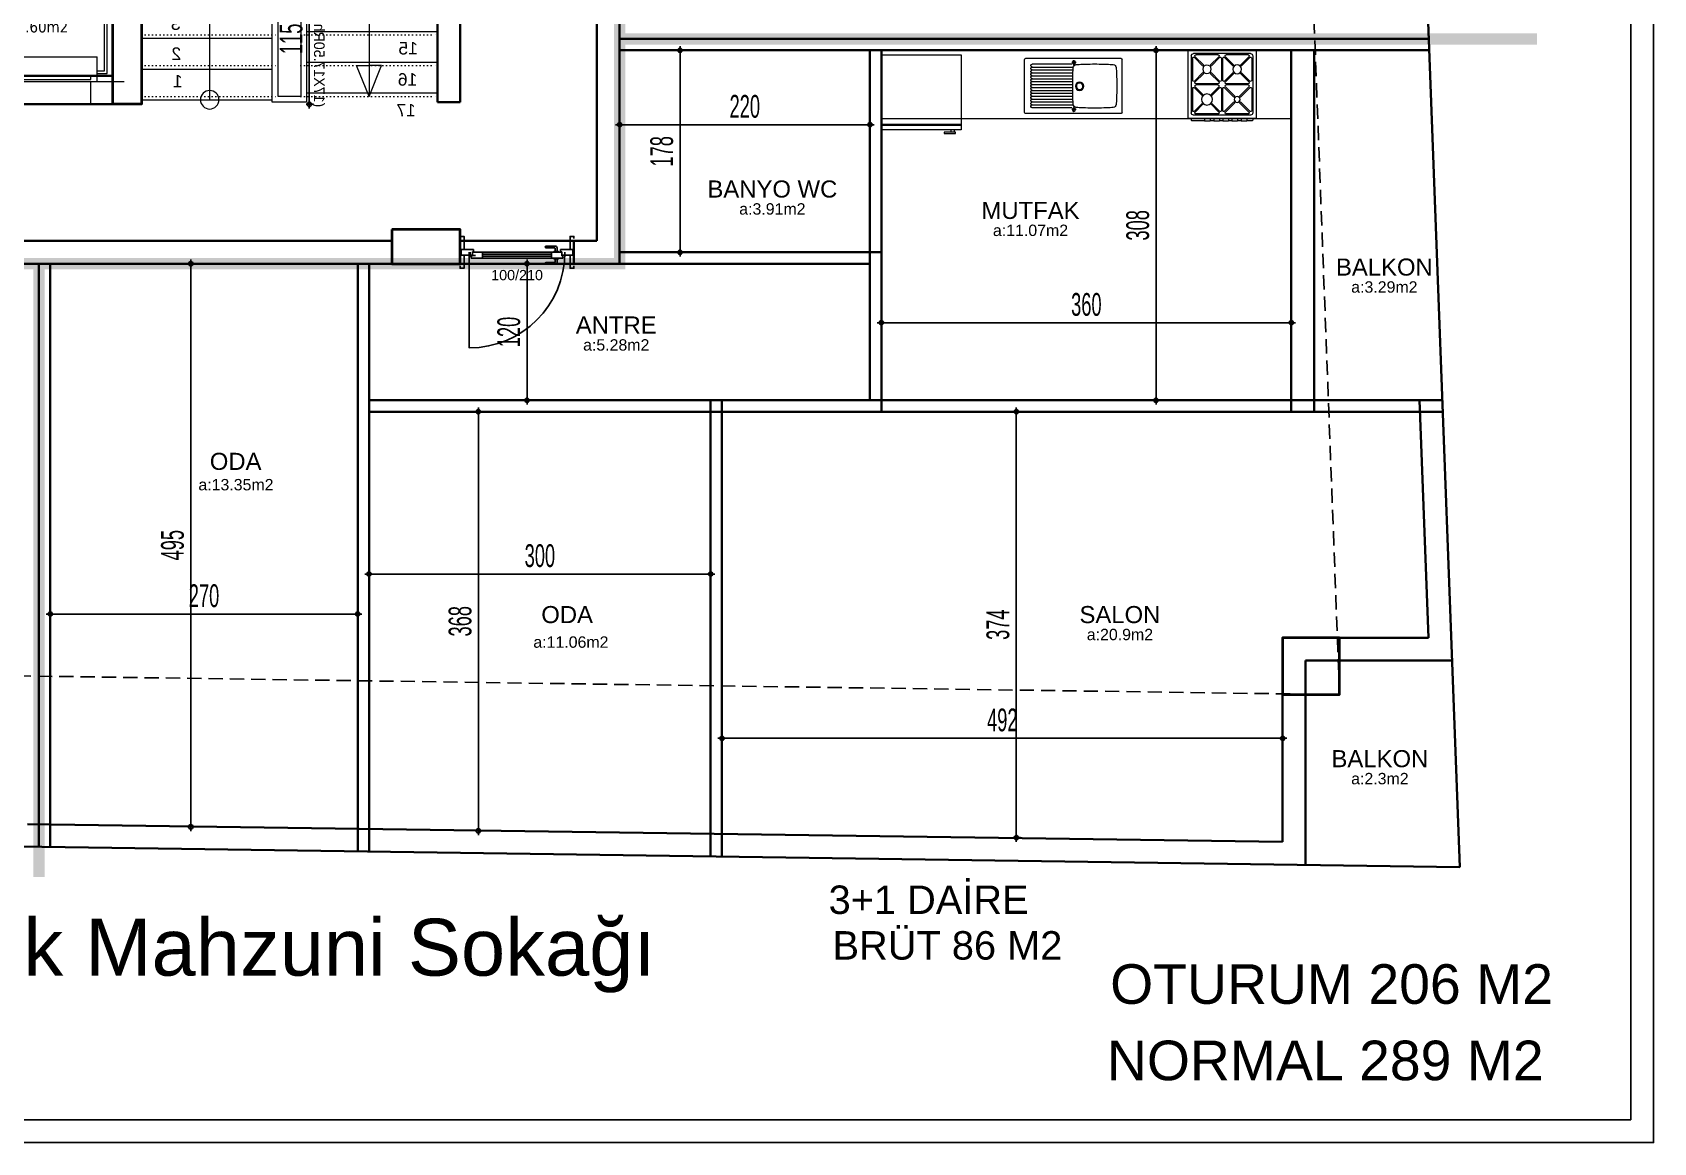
# Model space of a CAD drawing. Extents: x 2485 to 13744, y -6554 to 4135.
# Drawn here: x 5728 to 7152, y -6554 to -5579 of the extents above; entities that cross this region are included whole.
import ezdxf
from ezdxf.enums import TextEntityAlignment as Align

# ---------------------------------------------------------------- set-up
doc = ezdxf.new("R2010")
doc.units = 0
for name, pattern in [('DASHED2', [0.375, 0.25, -0.125]), ('DOT2', [3.175, 0, -3.175]), ('DUZ', [0])]:
    doc.linetypes.add(name, pattern=pattern)
for name, color, linetype in [('alan', 7, 'Continuous'), ('DIM', 7, 'Continuous'), ('duvar-kesim', 250, 'Continuous'), ('kapi', 16, 'Continuous'), ('kapi-yazi', 140, 'Continuous'), ('mahal', 7, 'Continuous'), ('Y-IMAR', 15, 'DUZ')]:
    doc.layers.add(name, color=color, linetype=linetype)
for name, color, linetype, lineweight in [('DUVAR', 4, 'Continuous', 35), ('ince', 203, 'DUZ', 20), ('kolon', 1, 'Continuous', 40), ('MERDIVEN', 161, 'Continuous', 15), ('MIMARI', 2, 'Continuous', 20), ('OLCU10', 2, 'Continuous', 25), ('tefris', 6, 'Continuous', 15), ('YAZI_CADDE_SOKAK_YOL', 3, 'Continuous', 0)]:
    doc.layers.add(name, color=color, linetype=linetype, lineweight=lineweight)
doc.styles.get("Standard").update_dxf_attribs({"font": 'arial.ttf'})
doc.styles.add('STYLE1', font='arial.ttf', dxfattribs={"height": 1})
doc.styles.add('STYLE4', font='comic.ttf', dxfattribs={"height": 9})
doc.styles.add('T', font='ISOt.shx', dxfattribs={"width": 0.6})
doc.styles.add('VAZ', font='tahoma.ttf')
doc.dimstyles.new('DOT2', dxfattribs={"dimtxt": 20, "dimasz": 0.7, "dimexe": 5, "dimexo": 5, "dimgap": 6, "dimtad": 1, "dimdec": 0, "dimdsep": 46, "dimtxsty": 'T', "dimblk1": 'SEL2', "dimblk2": 'SEL2', "dimsah": 1, "dimcen": 0, "dimse1": 1, "dimse2": 1, "dimclrd": 256, "dimclre": 256, "dimclrt": 256, "dimadec": 0, "dimazin": 0, "dimtfac": 1, "dimtdec": 0, "dimtix": 1, "dimtmove": 2, "dimatfit": 3, "dimldrblk": 'SEL2', "dimfxl": 1, "dimtolj": 1, "dimtzin": 0, "dimarcsym": 0})

# ---------------------------------------------------------------- blocks, each defined once
blk = doc.blocks.new('G$C5A3F1A31')
at = {"layer": 'ince', "ltscale": 0.1}
for p, q in [((175.9, 41.6), (24.3, 41.6)), ((24.3, 20), (24.3, 41.6)), ((175.9, 20), (175.9, 41.6)), ((29.9, 20), (0.5, 20)), ((29.9, 20), (24.3, 20)), ((99.9, 25.2), (29.9, 25.2)), ((29.9, 21.7), (29.9, 25.2)), ((99.9, 21.7), (29.9, 21.7)), ((29.9, 0), (29.9, 20)), ((169.9, 20), (29.9, 20)), ((98.5, 17.8), (98.5, 21.3)), ((169.9, 21.3), (98.5, 21.3)), ((169.9, 17.8), (98.5, 17.8)), ((99.9, 25.2), (99.9, 21.7)), ((169.9, 21.3), (169.9, 17.8)), ((200.5, 20), (169.9, 20)), ((169.9, 0), (169.9, 20)), ((29.9, 0), (0.5, 0)), ((0.5, 0), (200.5, 0)), ((169.9, 0), (29.9, 0)), ((200.5, 0), (169.9, 0))]:
    blk.add_line(p, q, dxfattribs=at)
at = {"layer": 'MIMARI', "ltscale": 0.1}
for p, q in [((36.9, 198.8), (36.9, 222.1)), ((41.6, 222.1), (36.9, 222.1)), ((41.6, 198.8), (41.6, 222.1)), ((159.4, 198.8), (159.4, 222.1)), ((164.1, 222.1), (159.4, 222.1)), ((159.4, 198.8), (159.4, 222.1)), ((164.1, 222.1), (159.4, 222.1)), ((164.1, 198.8), (164.1, 222.1)), ((164.1, 198.8), (164.1, 222.1)), ((47.5, 198.8), (47.5, 210.5)), ((47.5, 210.5), (153.6, 210.5)), ((153.6, 198.8), (153.6, 210.5)), ((36.9, 198.8), (41.6, 198.8)), ((47.5, 198.8), (153.6, 198.8)), ((159.4, 198.8), (164.1, 198.8)), ((-5, 141.6), (12.8, 141.6)), ((-5, 141.6), (-5, 139.3)), ((-5, 139.3), (10.5, 139.3)), ((10.5, 129.9), (-5, 129.9)), ((-5, 129.9), (-5, 127.5)), ((10.5, 139.3), (10.5, 129.9)), ((12.8, 141.6), (12.8, 127.5)), ((188.2, 141.6), (188.2, 127.5)), ((206, 141.6), (188.2, 141.6)), ((190.5, 139.3), (190.5, 129.9)), ((206, 139.3), (190.5, 139.3)), ((190.5, 129.9), (206, 129.9)), ((206, 141.6), (206, 139.3)), ((206, 129.9), (206, 127.5)), ((12.8, 127.5), (-5, 127.5)), ((188.2, 127.5), (206, 127.5))]:
    blk.add_line(p, q, dxfattribs=at)
for points in [[(15.5, 176.5), (15.5, 188.4), (185.5, 188.4), (185.5, 27.1), (175.9, 27.1)], [(17.8, 176.5), (17.8, 186.1), (183.2, 186.1), (183.2, 29.4), (175.9, 29.4)], [(24.3, 27.1), (15.5, 27.1), (15.5, 176.5)], [(24.3, 29.4), (17.8, 29.4), (17.8, 176.5)], [(0.5, 139.3), (0.5, 129.9)], [(200.5, 139.3), (200.5, 129.9)]]:
    blk.add_lwpolyline(points, dxfattribs=at)
for points in [[(12.8, 137), (14, 137), (14, 132), (12.8, 132)], [(14, 135.5), (15.5, 134.6), (15.5, 134.6), (14, 133.6)], [(187, 135.5), (185.5, 134.6), (185.5, 134.6), (187, 133.6)], [(188.2, 137), (187, 137), (187, 132), (188.2, 132)]]:
    blk.add_lwpolyline(points, close=True, dxfattribs=at)
for points in [[(12.8, 137), (14, 137), (12.8, 132), (14, 132)], [(14, 133.6), (15.5, 134.6), (14, 135.5), (15.5, 134.6)], [(187, 133.6), (185.5, 134.6), (187, 135.5), (185.5, 134.6)], [(188.2, 137), (187, 137), (188.2, 132), (187, 132)]]:
    blk.add_solid(points, dxfattribs=at)
blk = doc.blocks.new('SEL2')
at = {"layer": 'OLCU10'}
for p, q in [((5.25, 0), (-5.25, 0)), ((0, 5.25), (0, -3.95))]:
    blk.add_line(p, q, dxfattribs=at)
blk.add_circle((0, 0), 2.75, dxfattribs=at)
blk = doc.blocks.new('*D166')
at = {"layer": 'Defpoints', "color": 0}
for p in [(28.7, 370), (28.7, 165), (60.1, 165)]:
    blk.add_point(p, dxfattribs=at)
at = {"layer": 'DIM', "lineweight": -2}
blk.add_line((60.1, 369.3), (60.1, 165.7), dxfattribs=at)
at = {"layer": 'DIM', "linetype": 'ByBlock', "lineweight": -2, "xscale": 0.7, "yscale": 0.7, "zscale": 0.7}
for p, rotation in [((60.1, 370), 90.00000000000001), ((60.1, 165), 270)]:
    blk.add_blockref('SEL2', p, dxfattribs=dict(at, rotation=rotation))
at = {"layer": 'DIM', "insert": (44.1, 267.5), "char_height": 20, "attachment_point": 5, "rotation": 90, "style": 'T'}
blk.add_mtext('\\A1;205', dxfattribs=at)
blk = doc.blocks.new('801523d012')
at = {"layer": 'DUVAR'}
for p, q in [((397008.2, 4542242), (397068.7, 4542191.7)), ((397015.3, 4542242), (397068.7, 4542198.7))]:
    blk.add_line(p, q, dxfattribs=at)
at = {"layer": 'MERDIVEN', "linetype": 'DOT2'}
for p, q in [((396808.7, 4542137.5), (396923.7, 4542110.8)), ((397068.7, 4542137.5), (396953.7, 4542110.8)), ((396928.7, 4542095), (396808.7, 4542095)), ((397068.7, 4542095), (396948.7, 4542095)), ((396928.7, 4542068), (396808.7, 4542068)), ((397068.7, 4542068), (396948.7, 4542068)), ((396928.7, 4542041), (396808.7, 4542041)), ((397068.7, 4542041), (396948.7, 4542041)), ((396928.7, 4542014), (396808.7, 4542014)), ((397068.7, 4542014), (396948.7, 4542014))]:
    blk.add_line(p, q, dxfattribs=at)
at = {"layer": 'MERDIVEN'}
for p, q in [((396809.4, 4542140.5), (396924.4, 4542113.8)), ((397069.2, 4542135.6), (396953.7, 4542108.8)), ((396928.7, 4542122), (396928.7, 4542014)), ((396923.7, 4542098), (396808.7, 4542098)), ((397068.7, 4542092), (396953.7, 4542092)), ((396923.7, 4542071), (396808.7, 4542071)), ((397068.7, 4542065), (396953.7, 4542065)), ((396923.7, 4542044), (396808.7, 4542044)), ((397068.7, 4542038), (396953.7, 4542038)), ((396923.7, 4542017), (396808.7, 4542017)), ((397068.7, 4542011), (396953.7, 4542011))]:
    blk.add_line(p, q, dxfattribs=at)
at = {"layer": 'MERDIVEN', "linetype": 'DOT2'}
for points in [[(396926.5, 4542130.7), (396818.5, 4542242)], [(396876.7, 4542242), (396929.9, 4542134.1)], [(396938.7, 4542132), (396938.7, 4542242)], [(397000.8, 4542242), (396947.6, 4542134.1)], [(396950.9, 4542130.7), (397036.3, 4542218.6)], [(396808.7, 4542189.2), (396923.7, 4542121.9)], [(397068.7, 4542189.2), (396953.7, 4542121.9)]]:
    blk.add_lwpolyline(points, dxfattribs=at)
at = {"layer": 'MERDIVEN'}
for points in [[(396928.7, 4542132.8), (396822.7, 4542242)], [(396880, 4542242), (396932.6, 4542135.4)], [(396941.7, 4542136.1), (396941.7, 4542242)], [(397004.1, 4542242), (396949.9, 4542132)], [(396952.5, 4542128), (397038.6, 4542216.7)], [(396810.2, 4542191.8), (396925.2, 4542124.5)], [(397068.7, 4542185.8), (396953.7, 4542118.4)], [(396868.7, 4542014), (396857.7, 4542041), (396868.7, 4542041)], [(396868.7, 4542014), (396879.8, 4542041), (396868.7, 4542041)], [(396928.7, 4542014), (396948.7, 4542014)]]:
    blk.add_lwpolyline(points, dxfattribs=at)
blk.add_lwpolyline([(397008.7, 4542011), (397008.7, 4542039), (397008.7, 4542041), (397008.7, 4542068), (397008.7, 4542095), (397008.7, 4542122, 0.086429), (397004.6, 4542145.6, 0.06725), (396996, 4542162.3, 0.076795), (396981.1, 4542177.7, 0.076203), (396962.5, 4542187.8, 0.086852), (396938.7, 4542192, 0.086852), (396915, 4542187.8, 0.076203), (396896.3, 4542177.7, 0.076795), (396881.5, 4542162.3, 0.06725), (396872.9, 4542145.6, 0.086429), (396868.7, 4542122), (396868.7, 4542095), (396868.7, 4542068), (396868.7, 4542041), (396868.7, 4542014)], format="xyb", dxfattribs=at)
for points in [[(396953.7, 4542039), (396953.7, 4542041), (396953.7, 4542068), (396953.7, 4542095), (396953.7, 4542122, 0.086429), (396952.8, 4542127, 0.06725), (396951, 4542130.6, 0.076795), (396947.8, 4542133.9, 0.076203), (396943.8, 4542136.1, 0.086852), (396938.7, 4542137, 0.086852), (396933.6, 4542136.1, 0.076203), (396929.6, 4542133.9, 0.076795), (396926.5, 4542130.6, 0.06725), (396924.6, 4542127, 0.086429), (396923.7, 4542122), (396923.7, 4542095), (396923.7, 4542068), (396923.7, 4542041), (396923.7, 4542009), (396953.7, 4542009)], [(396948.7, 4542039), (396948.7, 4542041), (396948.7, 4542068), (396948.7, 4542095), (396948.7, 4542122, 0.086429), (396948.1, 4542125.4, 0.06725), (396946.9, 4542127.7, 0.076795), (396944.8, 4542129.9, 0.076203), (396942.1, 4542131.4, 0.086852), (396938.7, 4542132, 0.086852), (396935.3, 4542131.4, 0.076203), (396932.7, 4542129.9, 0.076795), (396930.6, 4542127.7, 0.06725), (396929.3, 4542125.4, 0.086429), (396928.7, 4542122), (396928.7, 4542095), (396928.7, 4542068), (396928.7, 4542041), (396928.7, 4542014), (396948.7, 4542014)]]:
    blk.add_lwpolyline(points, format="xyb", close=True, dxfattribs=at)
blk.add_circle((397008.7, 4542011), 8.11, dxfattribs=at)
blk.add_arc((396938.7, 4542122), 10, 0, 180, dxfattribs=at)
for s, p in [('9', (396919.8, 4542215.2)), ('8', (396964.7, 4542218.3)), ('10', (396875.2, 4542212.3)), ('7', (396999.5, 4542209.2)), ('11', (396844.8, 4542191.8)), ('6', (397023.1, 4542180.1)), ('12', (396833.4, 4542155.1)), ('5', (397034.4, 4542146.9)), ('13', (396830.8, 4542110.9)), ('4', (397037.8, 4542104.8)), ('14', (396832.7, 4542084.4)), ('3', (397038.5, 4542077.9)), ('15', (396834.4, 4542056.2)), ('2', (397038, 4542051.6)), ('16', (396834.9, 4542028.9)), ('1', (397036.7, 4542027.4)), ('17', (396836.2, 4542001.9))]:
    blk.add_text(s, height=11, dxfattribs=at).set_placement(p, align=Align.MIDDLE)
at = {"layer": 'MERDIVEN', "style": 'STYLE4'}
blk.add_text('(17X17.50Rh=290/27)', height=9.321, rotation=90, dxfattribs=at).set_placement((396917.1, 4542004.4))
blk = doc.blocks.new('*D167')
at = {"layer": 'Defpoints', "color": 0}
for p in [(353.7, 255), (371.2, 255), (220.2, 140)]:
    blk.add_point(p, dxfattribs=at)
at = {"layer": 'DIM', "lineweight": -2}
blk.add_line((371.2, 140.7), (371.2, 254.3), dxfattribs=at)
at = {"layer": 'DIM', "linetype": 'ByBlock', "lineweight": -2, "xscale": 0.7, "yscale": 0.7, "zscale": 0.7}
for p, rotation in [((371.2, 255), 90), ((371.2, 140), 270)]:
    blk.add_blockref('SEL2', p, dxfattribs=dict(at, rotation=rotation))
at = {"layer": 'DIM', "insert": (355.2, 197.5), "char_height": 20, "attachment_point": 5, "rotation": 90, "style": 'T'}
blk.add_mtext('\\A1;115', dxfattribs=at)
blk = doc.blocks.new('*D168')
at = {"layer": 'Defpoints', "color": 0}
for p in [(337.5, 375), (371.2, 375), (353.7, 255)]:
    blk.add_point(p, dxfattribs=at)
at = {"layer": 'DIM', "lineweight": -2}
blk.add_line((371.2, 255.7), (371.2, 374.3), dxfattribs=at)
at = {"layer": 'DIM', "linetype": 'ByBlock', "lineweight": -2, "xscale": 0.7, "yscale": 0.7, "zscale": 0.7}
for p, rotation in [((371.2, 375), 90), ((371.2, 255), 270)]:
    blk.add_blockref('SEL2', p, dxfattribs=dict(at, rotation=rotation))
at = {"layer": 'DIM', "insert": (355.2, 315), "char_height": 20, "attachment_point": 5, "rotation": 90, "style": 'T'}
blk.add_mtext('\\A1;120', dxfattribs=at)
blk = doc.blocks.new('*D169')
at = {"layer": 'Defpoints', "color": 0}
for p in [(337.5, 395), (371.2, 395), (337.5, 375)]:
    blk.add_point(p, dxfattribs=at)
at = {"layer": 'DIM', "lineweight": -2}
for p, q in [((371.2, 395.7), (371.2, 396.4)), ((371.2, 375), (371.2, 395)), ((371.2, 374.3), (371.2, 373.6))]:
    blk.add_line(p, q, dxfattribs=at)
at = {"layer": 'DIM', "linetype": 'ByBlock', "lineweight": -2, "xscale": 0.7, "yscale": 0.7, "zscale": 0.7}
for p, rotation in [((371.2, 395), 270), ((371.2, 375), 90)]:
    blk.add_blockref('SEL2', p, dxfattribs=dict(at, rotation=rotation))
at = {"layer": 'DIM', "insert": (355.2, 385), "char_height": 20, "attachment_point": 5, "rotation": 90, "style": 'T'}
blk.add_mtext('\\A1;20', dxfattribs=at)
blk = doc.blocks.new('*D170')
at = {"layer": 'Defpoints', "color": 0}
for p in [(52.5, 165), (52.5, 140), (60.1, 140)]:
    blk.add_point(p, dxfattribs=at)
at = {"layer": 'DIM', "lineweight": -2}
for p, q in [((60.1, 165.7), (60.1, 166.4)), ((60.1, 165), (60.1, 140)), ((60.1, 139.3), (60.1, 138.6))]:
    blk.add_line(p, q, dxfattribs=at)
at = {"layer": 'DIM', "linetype": 'ByBlock', "lineweight": -2, "xscale": 0.7, "yscale": 0.7, "zscale": 0.7}
for p, rotation in [((60.1, 165), 270), ((60.1, 140), 90.00000000000001)]:
    blk.add_blockref('SEL2', p, dxfattribs=dict(at, rotation=rotation))
at = {"layer": 'DIM', "insert": (44.1, 152.5), "char_height": 20, "attachment_point": 5, "rotation": 90, "style": 'T'}
blk.add_mtext('\\A1;25', dxfattribs=at)
blk = doc.blocks.new('*D171')
at = {"layer": 'Defpoints', "color": 0}
for p in [(483.7, 271), (483.7, 256.7), (503.7, 241)]:
    blk.add_point(p, dxfattribs=at)
at = {"layer": 'DIM', "lineweight": -2}
for p, q in [((483, 271), (482.3, 271)), ((503.7, 271), (483.7, 271)), ((504.4, 271), (505.1, 271))]:
    blk.add_line(p, q, dxfattribs=at)
at = {"layer": 'DIM', "linetype": 'ByBlock', "lineweight": -2, "xscale": 0.7, "yscale": 0.7, "zscale": 0.7}
blk.add_blockref('SEL2', (483.7, 271), dxfattribs=at)
at = {"layer": 'DIM', "linetype": 'ByBlock', "lineweight": -2, "xscale": 0.7, "yscale": 0.7, "zscale": 0.7, "rotation": 180}
blk.add_blockref('SEL2', (503.7, 271), dxfattribs=at)
at = {"layer": 'DIM', "insert": (493.7, 287), "char_height": 20, "attachment_point": 5, "style": 'T'}
blk.add_mtext('\\A1;20', dxfattribs=at)
blk = doc.blocks.new('*D172')
at = {"layer": 'Defpoints', "color": 0}
for p in [(223.7, 271), (483.7, 256.7), (223.7, 245)]:
    blk.add_point(p, dxfattribs=at)
at = {"layer": 'DIM', "lineweight": -2}
blk.add_line((483, 271), (224.4, 271), dxfattribs=at)
at = {"layer": 'DIM', "linetype": 'ByBlock', "lineweight": -2, "xscale": 0.7, "yscale": 0.7, "zscale": 0.7, "rotation": 180}
blk.add_blockref('SEL2', (223.7, 271), dxfattribs=at)
at = {"layer": 'DIM', "linetype": 'ByBlock', "lineweight": -2, "xscale": 0.7, "yscale": 0.7, "zscale": 0.7}
blk.add_blockref('SEL2', (483.7, 271), dxfattribs=at)
at = {"layer": 'DIM', "insert": (353.7, 287), "char_height": 20, "attachment_point": 5, "style": 'T'}
blk.add_mtext('\\A1;260', dxfattribs=at)
blk = doc.blocks.new('*D173')
at = {"layer": 'Defpoints', "color": 0}
for p in [(198.7, 271), (198.7, 250.3), (223.7, 245)]:
    blk.add_point(p, dxfattribs=at)
at = {"layer": 'DIM', "lineweight": -2}
for p, q in [((198, 271), (197.3, 271)), ((223.7, 271), (198.7, 271)), ((224.4, 271), (225.1, 271))]:
    blk.add_line(p, q, dxfattribs=at)
at = {"layer": 'DIM', "linetype": 'ByBlock', "lineweight": -2, "xscale": 0.7, "yscale": 0.7, "zscale": 0.7}
blk.add_blockref('SEL2', (198.7, 271), dxfattribs=at)
at = {"layer": 'DIM', "linetype": 'ByBlock', "lineweight": -2, "xscale": 0.7, "yscale": 0.7, "zscale": 0.7, "rotation": 180}
blk.add_blockref('SEL2', (223.7, 271), dxfattribs=at)
at = {"layer": 'DIM', "insert": (211.2, 287), "char_height": 20, "attachment_point": 5, "style": 'T'}
blk.add_mtext('\\A1;25', dxfattribs=at)
blk = doc.blocks.new('*D174')
at = {"layer": 'Defpoints', "color": 0}
for p in [(28.7, 271), (28.7, 259), (198.7, 250.3)]:
    blk.add_point(p, dxfattribs=at)
at = {"layer": 'DIM', "lineweight": -2}
blk.add_line((198, 271), (29.4, 271), dxfattribs=at)
at = {"layer": 'DIM', "linetype": 'ByBlock', "lineweight": -2, "xscale": 0.7, "yscale": 0.7, "zscale": 0.7, "rotation": 180}
blk.add_blockref('SEL2', (28.7, 271), dxfattribs=at)
at = {"layer": 'DIM', "linetype": 'ByBlock', "lineweight": -2, "xscale": 0.7, "yscale": 0.7, "zscale": 0.7}
blk.add_blockref('SEL2', (198.7, 271), dxfattribs=at)
at = {"layer": 'DIM', "insert": (113.7, 287), "char_height": 20, "attachment_point": 5, "style": 'T'}
blk.add_mtext('\\A1;170', dxfattribs=at)
blk = doc.blocks.new('*D175')
at = {"layer": 'Defpoints', "color": 0}
for p in [(3.7, 271), (3.7, 259), (28.7, 259)]:
    blk.add_point(p, dxfattribs=at)
at = {"layer": 'DIM', "lineweight": -2}
for p, q in [((3, 271), (2.3, 271)), ((28.7, 271), (3.7, 271)), ((29.4, 271), (30.1, 271))]:
    blk.add_line(p, q, dxfattribs=at)
at = {"layer": 'DIM', "linetype": 'ByBlock', "lineweight": -2, "xscale": 0.7, "yscale": 0.7, "zscale": 0.7}
blk.add_blockref('SEL2', (3.7, 271), dxfattribs=at)
at = {"layer": 'DIM', "linetype": 'ByBlock', "lineweight": -2, "xscale": 0.7, "yscale": 0.7, "zscale": 0.7, "rotation": 180}
blk.add_blockref('SEL2', (28.7, 271), dxfattribs=at)
at = {"layer": 'DIM', "insert": (16.2, 287), "char_height": 20, "attachment_point": 5, "style": 'T'}
blk.add_mtext('\\A1;25', dxfattribs=at)
blk = doc.blocks.new('*D302')
at = {"layer": 'Defpoints', "color": 0}
for p in [(6316, -5594.3), (6296.7, -5771.8), (6316, -5771.8)]:
    blk.add_point(p, dxfattribs=at)
at = {"layer": 'DIM', "lineweight": -2}
blk.add_line((6296.7, -5595), (6296.7, -5771.1), dxfattribs=at)
at = {"layer": 'DIM', "linetype": 'ByBlock', "lineweight": -2, "xscale": 0.7, "yscale": 0.7, "zscale": 0.7}
for p, rotation in [((6296.7, -5594.3), 90), ((6296.7, -5771.8), 270)]:
    blk.add_blockref('SEL2', p, dxfattribs=dict(at, rotation=rotation))
at = {"layer": 'DIM', "insert": (6280.7, -5683.1), "char_height": 20, "attachment_point": 5, "rotation": 90, "style": 'T'}
blk.add_mtext('\\A1;178', dxfattribs=at)
blk = doc.blocks.new('*D303')
at = {"layer": 'Defpoints', "color": 0}
for p in [(6243.6, -5661.8), (6463.6, -5659.7), (6463.6, -5661.8)]:
    blk.add_point(p, dxfattribs=at)
at = {"layer": 'DIM', "lineweight": -2}
blk.add_line((6244.3, -5659.7), (6462.9, -5659.7), dxfattribs=at)
at = {"layer": 'DIM', "linetype": 'ByBlock', "lineweight": -2, "xscale": 0.7, "yscale": 0.7, "zscale": 0.7, "rotation": 180}
blk.add_blockref('SEL2', (6243.6, -5659.7), dxfattribs=at)
at = {"layer": 'DIM', "linetype": 'ByBlock', "lineweight": -2, "xscale": 0.7, "yscale": 0.7, "zscale": 0.7}
blk.add_blockref('SEL2', (6463.6, -5659.7), dxfattribs=at)
at = {"layer": 'DIM', "insert": (6353.6, -5643.7), "char_height": 20, "attachment_point": 5, "style": 'T'}
blk.add_mtext('\\A1;220', dxfattribs=at)
blk = doc.blocks.new('*D305')
at = {"layer": 'Defpoints', "color": 0}
for p in [(5902.4, -5781.8), (5867, -6276.5), (5895.4, -6276.5)]:
    blk.add_point(p, dxfattribs=at)
at = {"layer": 'DIM', "lineweight": -2}
blk.add_line((5867, -5782.5), (5867, -6275.8), dxfattribs=at)
at = {"layer": 'DIM', "linetype": 'ByBlock', "lineweight": -2, "xscale": 0.7, "yscale": 0.7, "zscale": 0.7}
for p, rotation in [((5867, -5781.8), 90), ((5867, -6276.5), 270)]:
    blk.add_blockref('SEL2', p, dxfattribs=dict(at, rotation=rotation))
at = {"layer": 'DIM', "insert": (5851, -6029.1), "char_height": 20, "attachment_point": 5, "rotation": 90, "style": 'T'}
blk.add_mtext('\\A1;495', dxfattribs=at)
blk = doc.blocks.new('*D306')
at = {"layer": 'Defpoints', "color": 0}
for p in [(5743.6, -6082.9), (6013.6, -6082.9), (6013.6, -6089.6)]:
    blk.add_point(p, dxfattribs=at)
at = {"layer": 'DIM', "lineweight": -2}
blk.add_line((5744.3, -6089.6), (6012.9, -6089.6), dxfattribs=at)
at = {"layer": 'DIM', "linetype": 'ByBlock', "lineweight": -2, "xscale": 0.7, "yscale": 0.7, "zscale": 0.7, "rotation": 180}
blk.add_blockref('SEL2', (5743.6, -6089.6), dxfattribs=at)
at = {"layer": 'DIM', "linetype": 'ByBlock', "lineweight": -2, "xscale": 0.7, "yscale": 0.7, "zscale": 0.7}
blk.add_blockref('SEL2', (6013.6, -6089.6), dxfattribs=at)
at = {"layer": 'DIM', "insert": (5878.6, -6073.6), "char_height": 20, "attachment_point": 5, "style": 'T'}
blk.add_mtext('\\A1;270', dxfattribs=at)
blk = doc.blocks.new('*D307')
at = {"layer": 'Defpoints', "color": 0}
for p in [(6023.6, -6040.1), (6323.6, -6040.1), (6323.6, -6054.4)]:
    blk.add_point(p, dxfattribs=at)
at = {"layer": 'DIM', "lineweight": -2}
blk.add_line((6024.3, -6054.4), (6322.9, -6054.4), dxfattribs=at)
at = {"layer": 'DIM', "linetype": 'ByBlock', "lineweight": -2, "xscale": 0.7, "yscale": 0.7, "zscale": 0.7, "rotation": 180}
blk.add_blockref('SEL2', (6023.6, -6054.4), dxfattribs=at)
at = {"layer": 'DIM', "linetype": 'ByBlock', "lineweight": -2, "xscale": 0.7, "yscale": 0.7, "zscale": 0.7}
blk.add_blockref('SEL2', (6323.6, -6054.4), dxfattribs=at)
at = {"layer": 'DIM', "insert": (6173.6, -6038.4), "char_height": 20, "attachment_point": 5, "style": 'T'}
blk.add_mtext('\\A1;300', dxfattribs=at)
blk = doc.blocks.new('*D308')
at = {"layer": 'Defpoints', "color": 0}
for p in [(6150.7, -5911.8), (6119.6, -6280), (6145.5, -6280)]:
    blk.add_point(p, dxfattribs=at)
at = {"layer": 'DIM', "lineweight": -2}
blk.add_line((6119.6, -5912.5), (6119.6, -6279.3), dxfattribs=at)
at = {"layer": 'DIM', "linetype": 'ByBlock', "lineweight": -2, "xscale": 0.7, "yscale": 0.7, "zscale": 0.7}
for p, rotation in [((6119.6, -5911.8), 90), ((6119.6, -6280), 270)]:
    blk.add_blockref('SEL2', p, dxfattribs=dict(at, rotation=rotation))
at = {"layer": 'DIM', "insert": (6103.6, -6095.9), "char_height": 20, "attachment_point": 5, "rotation": 90, "style": 'T'}
blk.add_mtext('\\A1;368', dxfattribs=at)
blk = doc.blocks.new('*D309')
at = {"layer": 'Defpoints', "color": 0}
for p in [(6162.4, -5781.8), (6181.1, -5781.8), (6181.1, -5901.8)]:
    blk.add_point(p, dxfattribs=at)
at = {"layer": 'DIM', "lineweight": -2}
blk.add_line((6162.4, -5901.1), (6162.4, -5782.5), dxfattribs=at)
at = {"layer": 'DIM', "linetype": 'ByBlock', "lineweight": -2, "xscale": 0.7, "yscale": 0.7, "zscale": 0.7}
for p, rotation in [((6162.4, -5781.8), 90), ((6162.4, -5901.8), 270)]:
    blk.add_blockref('SEL2', p, dxfattribs=dict(at, rotation=rotation))
at = {"layer": 'DIM', "insert": (6146.4, -5841.8), "char_height": 20, "attachment_point": 5, "rotation": 90, "style": 'T'}
blk.add_mtext('\\A1;120', dxfattribs=at)
blk = doc.blocks.new('*D310')
at = {"layer": 'Defpoints', "color": 0}
for p in [(6709.2, -5594.3), (6709.2, -5901.8), (6714.8, -5901.8)]:
    blk.add_point(p, dxfattribs=at)
at = {"layer": 'DIM', "lineweight": -2}
blk.add_line((6714.8, -5595), (6714.8, -5901.1), dxfattribs=at)
at = {"layer": 'DIM', "linetype": 'ByBlock', "lineweight": -2, "xscale": 0.7, "yscale": 0.7, "zscale": 0.7}
for p, rotation in [((6714.8, -5594.3), 90), ((6714.8, -5901.8), 270)]:
    blk.add_blockref('SEL2', p, dxfattribs=dict(at, rotation=rotation))
at = {"layer": 'DIM', "insert": (6698.8, -5748.1), "char_height": 20, "attachment_point": 5, "rotation": 90, "style": 'T'}
blk.add_mtext('\\A1;308', dxfattribs=at)
blk = doc.blocks.new('*D311')
at = {"layer": 'Defpoints', "color": 0}
for p in [(6473.6, -5753.1), (6833.6, -5753.1), (6833.6, -5833.7)]:
    blk.add_point(p, dxfattribs=at)
at = {"layer": 'DIM', "lineweight": -2}
blk.add_line((6474.3, -5833.7), (6832.9, -5833.7), dxfattribs=at)
at = {"layer": 'DIM', "linetype": 'ByBlock', "lineweight": -2, "xscale": 0.7, "yscale": 0.7, "zscale": 0.7, "rotation": 180}
blk.add_blockref('SEL2', (6473.6, -5833.7), dxfattribs=at)
at = {"layer": 'DIM', "linetype": 'ByBlock', "lineweight": -2, "xscale": 0.7, "yscale": 0.7, "zscale": 0.7}
blk.add_blockref('SEL2', (6833.6, -5833.7), dxfattribs=at)
at = {"layer": 'DIM', "insert": (6653.6, -5817.7), "char_height": 20, "attachment_point": 5, "style": 'T'}
blk.add_mtext('\\A1;360', dxfattribs=at)
blk = doc.blocks.new('*D312')
at = {"layer": 'Defpoints', "color": 0}
for p in [(6568.8, -5911.8), (6563.5, -6286), (6592, -6286)]:
    blk.add_point(p, dxfattribs=at)
at = {"layer": 'DIM', "lineweight": -2}
blk.add_line((6592, -5912.5), (6592, -6285.3), dxfattribs=at)
at = {"layer": 'DIM', "linetype": 'ByBlock', "lineweight": -2, "xscale": 0.7, "yscale": 0.7, "zscale": 0.7}
for p, rotation in [((6592, -5911.8), 90), ((6592, -6286), 270)]:
    blk.add_blockref('SEL2', p, dxfattribs=dict(at, rotation=rotation))
at = {"layer": 'DIM', "insert": (6576, -6098.9), "char_height": 20, "attachment_point": 5, "rotation": 90, "style": 'T'}
blk.add_mtext('\\A1;374', dxfattribs=at)
blk = doc.blocks.new('*D313')
at = {"layer": 'Defpoints', "color": 0}
for p in [(6333.6, -6102.2), (6826, -6102.2), (6826, -6198.7)]:
    blk.add_point(p, dxfattribs=at)
at = {"layer": 'DIM', "lineweight": -2}
blk.add_line((6334.3, -6198.7), (6825.3, -6198.7), dxfattribs=at)
at = {"layer": 'DIM', "linetype": 'ByBlock', "lineweight": -2, "xscale": 0.7, "yscale": 0.7, "zscale": 0.7, "rotation": 180}
blk.add_blockref('SEL2', (6333.6, -6198.7), dxfattribs=at)
at = {"layer": 'DIM', "linetype": 'ByBlock', "lineweight": -2, "xscale": 0.7, "yscale": 0.7, "zscale": 0.7}
blk.add_blockref('SEL2', (6826, -6198.7), dxfattribs=at)
at = {"layer": 'DIM', "insert": (6579.8, -6182.7), "char_height": 20, "attachment_point": 5, "style": 'T'}
blk.add_mtext('\\A1;492', dxfattribs=at)
blk = doc.blocks.new('fm-door1')
at = {"linetype": 'Continuous'}
for p, q in [((0, 2.5), (0, -2.5)), ((10, 2.5), (0, 2.5)), ((8, 3.2), (8, 0)), ((8.4, 2.8), (12.8, 2.8)), ((9, 5), (91, 5)), ((9, 5), (9, 3)), ((10, 3), (9, 3)), ((10, 3), (10, -0.5)), ((10, 3), (10, -0.5)), ((10, 0), (90, 0)), ((19, 5), (19, 0)), ((81, 5), (81, 0)), ((91, 3), (90, 3)), ((90, 3), (90, -0.5)), ((90, 2.5), (100, 2.5)), ((91, 5), (91, 3)), ((100, 2.5), (100, -2.5)), ((11, -2.5), (0, -2.5)), ((10, -0.5), (11, -0.5)), ((11, -0.5), (10, -0.5)), ((11, -0.5), (11, -2.5)), ((11, -2.5), (11, -0.5)), ((89, -2.5), (89, -0.5)), ((89, -0.5), (90, -0.5)), ((89, -2.5), (100, -2.5))]:
    blk.add_line(p, q, dxfattribs=at)
at = {"color": 8, "linetype": 'Continuous'}
for p, q in [((19, 3.5), (81, 3.5)), ((19, 1.5), (81, 1.5))]:
    blk.add_line(p, q, dxfattribs=at)
at = {"linetype": 'Continuous'}
for points in [[(85.8, 5.8), (85.8, 8.9, 0.414214), (84.2, 10.4), (75.9, 10.4, 1), (75.9, 8.9), (83.5, 8.9, -0.414214), (84.2, 8.1), (84.2, 5.8)], [(85.8, -0.8), (85.8, -3.9, -0.414214), (84.2, -5.4), (75.9, -5.4, -1), (75.9, -3.9), (83.5, -3.9, 0.414214), (84.2, -3.1), (84.2, -0.8)]]:
    blk.add_lwpolyline(points, format="xyb", dxfattribs=at)
for points in [[(86.9, 5), (86.9, 5.8), (83.1, 5.8), (83.1, 5)], [(86.9, 0), (86.9, -0.8), (83.1, -0.8), (83.1, 0)]]:
    blk.add_lwpolyline(points, dxfattribs=at)
blk.add_circle((8.4, 3.2), 0.426, dxfattribs=at)
blk = doc.blocks.new('Buzdlb2')
for p, q in [((-32, 0), (32, 0)), ((35, -4), (-35, -4)), ((-35, -4), (-35, -70)), ((35, -70), (35, -4)), ((35, -65), (-35, -65)), ((-35, -66), (35, -66)), ((-35, -70), (35, -70))]:
    blk.add_line(p, q)
at = {"color": 8}
for p, q in [((-29, -70), (-29, -72)), ((-26, -70), (-26, -72)), ((-30, -72), (-20, -72)), ((-30, -73), (-30, -72)), ((-20, -73), (-30, -73)), ((-20, -72), (-20, -73))]:
    blk.add_line(p, q, dxfattribs=at)
blk = doc.blocks.new('Evye-2')
for p, q in [((-37.5, -23), (-37.5, 23.5)), ((-36.5, 24.5), (47.5, 24.5)), ((3, 21), (7, 21)), ((5, 19), (5, 23)), ((48.5, -23), (48.5, 23.5)), ((-36.5, -24), (47.5, -24)), ((3, -20.5), (7, -20.5)), ((5, -22.5), (5, -18.5))]:
    blk.add_line(p, q)
at = {"color": 8}
for p, q in [((41.7, 16.9366), (5.5459, 16.9366)), ((41.7, 14.3766), (6, 14.3766)), ((7, 19.5), (41.7, 19.5)), ((42.9, 18.3), (42.9, 18.1366)), ((42.9, 15.7366), (42.9, 15.5766)), ((41.7, 11.8166), (6, 11.8166)), ((41.7, 9.2566), (6, 9.2566)), ((41.7, 6.6966), (6.0519, 6.6966)), ((41.7, 4.1366), (6.0917, 4.1366)), ((41.7, 1.5766), (6.1117, 1.5766)), ((42.9, 13.1766), (42.9, 13.0166)), ((42.9, 10.6166), (42.9, 10.4566)), ((42.9, 8.0566), (42.9, 7.8966)), ((42.9, 5.4966), (42.9, 5.3366)), ((42.9, 2.9366), (42.9, 2.7766)), ((42.9, 0.3766), (42.9, 0.2166)), ((41.7, -8.6634), (6, -8.6634)), ((41.7, -11.2234), (6, -11.2234)), ((41.7, -13.7834), (6, -13.7834)), ((41.7, -6.1034), (6.0537, -6.1034)), ((41.7, -3.5434), (6.0928, -3.5434)), ((41.7, -0.9834), (6.1121, -0.9834)), ((42.9, -2.1834), (42.9, -2.3434)), ((42.9, -4.7434), (42.9, -4.9034)), ((42.9, -7.3034), (42.9, -7.4634)), ((42.9, -9.8634), (42.9, -10.0234)), ((42.9, -12.4234), (42.9, -12.5834)), ((41.7, -16.3434), (5.5602, -16.3434)), ((7, -19), (41.7, -19)), ((42.9, -14.9834), (42.9, -15.1434)), ((42.9, -17.5434), (42.9, -17.8))]:
    blk.add_line(p, q, dxfattribs=at)
for centre, radius in [((5, 21), 1.5), ((0, 0), 3.75), ((0, 0), 2.9), ((5, -20.5), 1.5)]:
    blk.add_circle(centre, radius)
for centre, radius, start, end in [((-36.5, 23.5), 1, 90, 180), ((34.8012, 9.9778), 67.2016, 174.430498, 176.686733), ((-29.5, 16.5), 2.5831, 90, 180), ((-22.9779, -47.8015), 67.2017, 93.313256, 95.56949), ((-17.2225, -147.2206), 166.7873, 91.373663, 93.313194), ((-13.2502, -312.8726), 332.4869, 89.999972, 91.373679), ((-13.2498, -312.8726), 332.4869, 88.626321, 90.000028), ((-9.2775, -147.2206), 166.7873, 86.686806, 88.626337), ((-3.5221, -47.8011), 67.2014, 84.430506, 86.686741), ((3, 16.5), 2.5831, 0, 90), ((-61.3012, 9.9779), 67.2016, 3.313246, 5.569481), ((47.5, 23.5), 1, 0, 90), ((299.8725, 0.2501), 332.4869, 178.626321, 180.000028), ((299.8725, 0.2498), 332.4869, 179.999972, 181.373679), ((134.2205, 4.2225), 166.7873, 176.686806, 178.626337), ((-160.7205, 4.2225), 166.7873, 1.373663, 3.313194), ((-326.3726, 0.2498), 332.4869, 358.626321, 0.000028), ((-326.3725, 0.2501), 332.4869, 359.999972, 1.373679), ((134.2205, -3.7226), 166.7873, 181.373663, 183.313194), ((34.8012, -9.4779), 67.2015, 183.313269, 185.569504), ((-61.3012, -9.478), 67.2015, 354.430518, 356.686753), ((-160.7205, -3.7226), 166.7873, 356.686806, 358.626337), ((-36.5, -23), 1, 180, 270), ((-29.5, -16), 2.5831, 180, 270), ((-22.9779, 48.3014), 67.2017, 264.43051, 266.686744), ((-17.2225, 147.7205), 166.7873, 266.686806, 268.626337), ((-13.2502, 313.3725), 332.4869, 268.626321, 270.000028), ((-13.2498, 313.3725), 332.4869, 269.999972, 271.373679), ((-9.2775, 147.7205), 166.7873, 271.373663, 273.313194), ((-3.5221, 48.301), 67.2014, 273.313238, 275.569472), ((3, -16), 2.5831, 270, 0), ((47.5, -23), 1, 270, 0)]:
    blk.add_arc(centre, radius, start, end)
for centre, start, end in [((41.7, 18.3), 0, 90), ((41.7, 18.1366), 270, 0), ((41.7, 15.7366), 0, 90), ((41.7, 15.5766), 270, 0), ((41.7, 13.1766), 0, 90), ((41.7, 13.0166), 270, 0), ((41.7, 10.6166), 0, 90), ((41.7, 10.4566), 270, 0), ((41.7, 8.0566), 0, 90), ((41.7, 7.8966), 270, 0), ((41.7, 5.4966), 0, 90), ((41.7, 5.3366), 270, 0), ((41.7, 2.9366), 0, 90), ((41.7, 2.7766), 270, 0), ((41.7, 0.3766), 0, 90), ((41.7, 0.2166), 270, 0), ((41.7, -2.1834), 0, 90), ((41.7, -2.3434), 270, 0), ((41.7, -4.7434), 0, 90), ((41.7, -4.9034), 270, 0), ((41.7, -7.3034), 0, 90), ((41.7, -7.4634), 270, 0), ((41.7, -9.8634), 0, 90), ((41.7, -10.0234), 270, 0), ((41.7, -12.4234), 0, 90), ((41.7, -12.5834), 270, 0), ((41.7, -14.9834), 0, 90), ((41.7, -15.1434), 270, 0), ((41.7, -17.5434), 0, 90), ((41.7, -17.8), 270, 0)]:
    blk.add_arc(centre, 1.2, start, end, dxfattribs=at)
blk = doc.blocks.new('Firin-2')
at = {"color": 0}
for q in [(-30, -60), (30, 0)]:
    blk.add_line((-30, 0), q, dxfattribs=at)
for p, q in [((-27, -5), (-27, -55)), ((-25, -3), (25, -3)), ((27, -5), (27, -55)), ((30, 0), (30, -60)), ((-30, -60), (30, -60)), ((-25, -57), (25, -57))]:
    blk.add_line(p, q)
at = {"color": 8}
for p, q in [((-26, -7.1213), (-26, -26.3787)), ((-24.2929, -6.4142), (-16.7856, -13.9216)), ((-23.5858, -5.7071), (-16.0785, -13.2145)), ((-22.8787, -4), (-3.6214, -4)), ((-16.0785, -13.2145), (-16.7856, -13.9216)), ((-2.9142, -5.7071), (-10.4216, -13.2145)), ((-10.4216, -13.2145), (-9.7145, -13.9216)), ((-2.2071, -6.4142), (-9.7145, -13.9216)), ((-0.5, -7.1213), (-0.5, -26.3787)), ((0.5, -7.1213), (0.5, -26.3787)), ((9.7144, -13.9216), (2.2071, -6.4142)), ((10.4215, -13.2145), (2.9142, -5.7071)), ((3.6213, -4), (22.8786, -4)), ((9.7144, -13.9216), (10.4215, -13.2145)), ((16.0784, -13.2145), (23.5858, -5.7071)), ((16.7855, -13.9216), (16.0784, -13.2145)), ((16.7855, -13.9216), (24.2929, -6.4142)), ((26, -7.1213), (26, -26.3787)), ((-16.7856, -19.5785), (-24.2929, -27.0858)), ((-16.0785, -20.2856), (-23.5858, -27.7929)), ((-16.7856, -19.5785), (-16.0785, -20.2856)), ((-9.7145, -19.5785), (-10.4216, -20.2856)), ((-10.4216, -20.2856), (-2.9142, -27.7929)), ((-9.7145, -19.5785), (-2.2071, -27.0858)), ((2.2071, -27.0858), (9.7144, -19.5785)), ((2.9142, -27.7929), (10.4215, -20.2856)), ((10.4215, -20.2856), (9.7144, -19.5785)), ((16.0784, -20.2856), (16.7855, -19.5785)), ((23.5858, -27.7929), (16.0784, -20.2856)), ((24.2929, -27.0858), (16.7855, -19.5785)), ((-26, -33.6213), (-26, -52.8787)), ((-24.2929, -32.9142), (-16.0785, -41.1287)), ((-23.5858, -32.2071), (-15.3714, -40.4216)), ((-22.8787, -29.5), (-3.6214, -29.5)), ((-22.8787, -30.5), (-3.6214, -30.5)), ((-16.0785, -41.1287), (-15.3714, -40.4216)), ((-11.1287, -40.4216), (-2.9142, -32.2071)), ((-11.1287, -40.4216), (-10.4216, -41.1287)), ((-10.4216, -41.1287), (-2.2071, -32.9142)), ((-0.5, -33.6213), (-0.5, -52.8787)), ((0.5, -33.6213), (0.5, -52.8787)), ((2.2071, -32.9142), (9.0073, -39.7145)), ((2.9142, -32.2071), (9.7144, -39.0074)), ((3.6213, -29.5), (22.8786, -29.5)), ((3.6213, -30.5), (22.8786, -30.5)), ((9.0073, -39.7145), (9.7144, -39.0074)), ((16.7855, -39.0074), (23.5858, -32.2071)), ((16.7855, -39.0074), (17.4926, -39.7145)), ((17.4926, -39.7145), (24.2929, -32.9142)), ((26, -33.6213), (26, -52.8787)), ((-24.2929, -53.5858), (-16.0785, -45.3713)), ((-23.5858, -54.2929), (-15.3714, -46.0785)), ((-22.8787, -56), (-3.6214, -56)), ((-16.0785, -45.3713), (-15.3714, -46.0785)), ((-11.1287, -46.0785), (-10.4216, -45.3713)), ((-11.1287, -46.0785), (-2.9142, -54.2929)), ((-10.4216, -45.3713), (-2.2071, -53.5858)), ((2.2071, -53.5858), (9.0073, -46.7856)), ((2.9142, -54.2929), (9.7144, -47.4927)), ((3.6213, -56), (22.8786, -56)), ((9.0073, -46.7856), (9.7144, -47.4927)), ((16.7855, -47.4927), (17.4926, -46.7856)), ((16.7855, -47.4927), (23.5858, -54.2929)), ((17.4926, -46.7856), (24.2929, -53.5858)), ((-27, -60.4148), (-27, -61.5)), ((-27, -61.5), (-26.5, -62)), ((-26.5, -62), (-21.6881, -62)), ((-21.6881, -60.4148), (-21.6881, -62.4148)), ((-21.6881, -62.4148), (-16.6881, -62.4148)), ((-16.6881, -60.4148), (-16.6881, -62.4148)), ((-16.6881, -62), (-13.6881, -62)), ((-13.6881, -60.4148), (-13.6881, -62.4148)), ((-13.6881, -62.4148), (-8.6881, -62.4148)), ((-8.6881, -60.4148), (-8.6881, -62.4148)), ((-8.6881, -62), (-5.6881, -62)), ((-5.6881, -60.4148), (-5.6881, -62.4148)), ((-5.6881, -62.4148), (-0.6881, -62.4148)), ((-0.6881, -60.4148), (-0.6881, -62.4148)), ((-0.6881, -62), (2.3119, -62)), ((2.3119, -60.4148), (2.3119, -62.4148)), ((2.3119, -62.4148), (7.3119, -62.4148)), ((7.3119, -60.4148), (7.3119, -62.4148)), ((7.3119, -62), (10.3119, -62)), ((10.3119, -60.4148), (10.3119, -62.4148)), ((10.3119, -62.4148), (15.3119, -62.4148)), ((15.3119, -60.4148), (15.3119, -62.4148)), ((15.3119, -62), (26.5, -62)), ((26.5, -62), (27, -61.5)), ((27, -60.4148), (27, -61.5))]:
    blk.add_line(p, q, dxfattribs=at)
for centre, radius in [((-13.25, -16.75), 3.8928), ((13.25, -16.75), 3.7635), ((-13.25, -43.25), 2.6357), ((13.25, -43.25), 4.8755)]:
    blk.add_circle(centre, radius, dxfattribs=at)
for centre, start, end in [((-25, -5), 90, 180), ((25, -5), 0, 90), ((-25, -55), 180, 270), ((25, -55), 270, 0)]:
    blk.add_arc(centre, 2, start, end)
for centre, start, end in [((-25, -7.1213), 45, 180), ((-22.8787, -5), 90, 225), ((-3.6214, -5), 315, 90), ((-1.5, -7.1213), 0, 135), ((1.5, -7.1213), 45, 180), ((3.6213, -5), 90, 225), ((22.8786, -5), 315, 90), ((25, -7.1213), 0, 135), ((-25, -26.3787), 180, 315), ((-22.8787, -28.5), 135, 270), ((-3.6214, -28.5), 270, 45), ((-1.5, -26.3787), 225, 0), ((1.5, -26.3787), 180, 315), ((3.6213, -28.5), 135, 270), ((22.8786, -28.5), 270, 45), ((25, -26.3787), 225, 0), ((-25, -33.6213), 45, 180), ((-22.8787, -31.5), 90, 225), ((-3.6214, -31.5), 315, 90), ((-1.5, -33.6213), 0, 135), ((1.5, -33.6213), 45, 180), ((3.6213, -31.5), 90, 225), ((22.8786, -31.5), 315, 90), ((25, -33.6213), 0, 135), ((-25, -52.8787), 180, 315), ((-22.8787, -55), 135, 270), ((-3.6214, -55), 270, 45), ((-1.5, -52.8787), 225, 0), ((1.5, -52.8787), 180, 315), ((3.6213, -55), 135, 270), ((22.8786, -55), 270, 45), ((25, -52.8787), 225, 0)]:
    blk.add_arc(centre, 1, start, end, dxfattribs=at)
blk = doc.blocks.new('G$C203B73F5')
at = {"layer": 'DUVAR'}
for p, q in [((263.7, 395), (643.7, 395)), ((503.7, 395), (503.7, 142)), ((643.7, 395), (643.7, 0)), ((263.7, 375), (473.7, 375)), ((503.7, 375), (623.7, 375)), ((623.7, 375), (623.7, 20)), ((483.7, 335), (483.7, 142)), ((198.7, 165), (28.7, 165)), ((3.7, 140), (3.7, 30)), ((23.7, 140), (23.7, 30)), ((198.7, 140), (28.7, 140)), ((483.7, 142), (503.7, 142)), ((3.7, 30), (3.7, 0)), ((63.7, 20), (443.7, 20)), ((503.7, 20), (623.7, 20)), ((63.7, 0), (643.7, 0))]:
    blk.add_line(p, q, dxfattribs=at)
at = {"layer": 'kolon', "linetype": 'ByBlock'}
blk.add_lwpolyline([(223.7, 395), (263.7, 395), (263.7, 370), (223.7, 370), (223.7, 140), (198.7, 140), (198.7, 165), (198.7, 370), (28.7, 370), (28.7, 165), (28.7, 140), (3.7, 140), (3.7, 395), (223.7, 395)], dxfattribs=at)
for points in [[(503.7, 395), (473.7, 395), (473.7, 335), (503.7, 335)], [(3.7, 30), (3.7, 0), (63.7, 0), (63.7, 30)], [(443.7, 30), (443.7, 0), (503.7, 0), (503.7, 30)]]:
    blk.add_lwpolyline(points, close=True, dxfattribs=at)
at = {"layer": 'DIM', "xscale": -1}
for name, p in [('801523d012', (397292.4, -4541867)), ('G$C5A3F1A31', (209.2, 140))]:
    blk.add_blockref(name, p, dxfattribs=at)
at = {"layer": 'alan', "style": 'VAZ'}
for s, p in [('ŞAFT', (240.2, 356.1)), ('a:3.60m2', (131.2, 203.1))]:
    blk.add_text(s, height=10, dxfattribs=at).set_placement(p, align=Align.CENTER)
at = {"layer": 'mahal', "style": 'VAZ'}
blk.add_text('ASANSÖR', height=15, dxfattribs=at).set_placement((131.2, 218.1), align=Align.CENTER)
at = {"layer": 'DIM'}
for base, p1, p2, angle, picture, middle in [((371.2, 395), (337.5, 375), (337.5, 395), 90, '*D169', (355.2, 385)), ((60.1, 165), (28.7, 370), (28.7, 165), 90, '*D166', (44.1, 267.5)), ((371.2, 375), (353.7, 255), (337.5, 375), 90, '*D168', (355.2, 315)), ((3.7, 271), (28.7, 259), (3.7, 259), 180, '*D175', (16.2, 287)), ((28.7, 271), (198.7, 250.3), (28.7, 259), 180, '*D174', (113.7, 287)), ((198.7, 271), (223.7, 245), (198.7, 250.3), 180, '*D173', (211.2, 287)), ((223.7, 271), (483.7, 256.7), (223.7, 245), 180, '*D172', (353.7, 287)), ((483.7, 271), (503.7, 241), (483.7, 256.7), 180, '*D171', (493.7, 287)), ((371.2, 255), (220.2, 140), (353.7, 255), 90, '*D167', (355.2, 197.5)), ((60.1, 140), (52.5, 165), (52.5, 140), 90, '*D170', (44.1, 152.5))]:
    dim = blk.add_linear_dim(base=base, p1=p1, p2=p2, angle=angle, dimstyle='DOT2', dxfattribs=at)
    dim.commit()
    dim.dimension.update_dxf_attribs({"geometry": picture, "text_midpoint": middle})

msp = doc.modelspace()

# ---------------------------------------------------------------- linework, layer by layer
at = {"layer": 'DIM', "color": 6, "const_width": 10}
msp.add_lwpolyline([(5603.569, -5386.805), (6243.569, -5386.805), (6243.569, -5781.805), (5603.569, -5781.805)], close=True, dxfattribs=at)
for points in [[(6243.569, -5584.305), (7049.562, -5584.305)], [(5733.569, -5781.805), (5733.569, -6320.678)]]:
    msp.add_lwpolyline(points, dxfattribs=at)
at = {"layer": 'DUVAR'}
for p, q in [((6926.538, -4850.084), (6981.762, -6311.901)), ((6243.569, -5584.305), (6954.275, -5584.305)), ((6243.569, -5594.305), (6954.653, -5594.305)), ((6463.569, -5594.305), (6463.569, -5901.805)), ((6473.569, -5594.305), (6473.569, -5911.805)), ((6833.569, -5594.305), (6833.569, -5911.805)), ((6853.569, -5594.305), (6853.569, -5911.805)), ((6103.569, -5761.805), (6103.569, -5781.805)), ((6203.569, -5761.805), (6203.569, -5781.805)), ((6243.569, -5771.805), (6473.569, -5771.805)), ((5733.569, -5781.805), (5733.569, -6294.154)), ((5743.569, -5781.805), (5743.569, -6294.296)), ((6013.569, -5781.805), (6013.569, -6298.277)), ((6023.569, -5781.805), (6023.569, -6298.419)), ((6243.569, -5781.805), (6463.569, -5781.805)), ((6966.27, -5901.805), (6023.569, -5901.805)), ((6323.569, -5901.805), (6323.569, -6302.542)), ((6333.569, -5901.805), (6333.569, -6302.685)), ((6946.255, -5901.805), (6954.135, -6110.381)), ((6966.647, -5911.805), (6023.569, -5911.805)), ((6825.967, -6289.684), (6825.967, -6110.381)), ((6825.967, -6110.381), (6954.135, -6110.381)), ((6845.967, -6309.97), (6845.967, -6130.381)), ((6845.967, -6130.381), (6974.905, -6130.381)), ((6825.967, -6289.684), (5723.569, -6274.009)), ((6981.762, -6311.901), (4982.173, -6283.47))]:
    msp.add_line(p, q, dxfattribs=at)
at = {"layer": 'duvar-kesim'}
for p, q in [((6103.569, -5761.805), (6203.569, -5761.805)), ((6103.569, -5781.805), (6203.569, -5781.805))]:
    msp.add_line(p, q, dxfattribs=at)
at = {"layer": 'kapi'}
for points in [[(6103.569, -5759.805), (6103.569, -5757.805), (6107.069, -5757.805), (6107.069, -5769.305)], [(6203.569, -5759.805), (6203.569, -5757.805), (6200.069, -5757.805), (6200.069, -5769.305)], [(6103.569, -5783.805), (6103.569, -5785.805), (6107.069, -5785.805), (6107.069, -5774.305)], [(6203.569, -5783.805), (6203.569, -5785.805), (6200.069, -5785.805), (6200.069, -5774.305)]]:
    msp.add_lwpolyline(points, dxfattribs=at)
msp.add_lwpolyline([(6111.569, -5771.805), (6111.569, -5855.805, 0.41421356), (6195.569, -5771.805, 0.41421356)], format="xyb", dxfattribs=at)
at = {"layer": 'kolon'}
msp.add_lwpolyline([(6875.967, -6110.381), (6825.967, -6110.381), (6825.967, -6160.381), (6875.967, -6160.381)], close=True, dxfattribs=at)
at = {"layer": 'tefris'}
msp.add_line((6473.569, -5654.305), (6833.569, -5654.305), dxfattribs=at)
at = {"layer": 'Y-IMAR', "color": 251}
for points in [[(4810.403, -4470.659), (7151.822, -4470.659), (7151.822, -6553.847), (4810.403, -6553.847)], [(4830.403, -4490.659), (7131.822, -4490.659), (7131.822, -6533.847), (4830.403, -6533.847)]]:
    msp.add_lwpolyline(points, close=True, dxfattribs=at)
at = {"layer": 'Y-IMAR', "linetype": 'DASHED2', "ltscale": 50}
msp.add_lwpolyline([(5032.266, -4999.382), (5053.288, -5539.468), (5076.461, -6134.796), (6875.967, -6160.381), (6832.132, -5000.049)], close=True, dxfattribs=at)

# ---------------------------------------------------------------- block references
msp.add_blockref('G$C203B73F5', (5599.894, -5781.805))
at = {"layer": 'kapi', "xscale": 0.9799999999999998, "yscale": -1, "zscale": 0.98, "rotation": 360}
msp.add_blockref('fm-door1', (6104.569, -5771.805), dxfattribs=at)
at = {"layer": 'tefris', "xscale": -1}
for name, p in [('Buzdlb2', (6508.569, -5594.305)), ('Firin-2', (6772.811, -5594.305)), ('Evye-2', (6647.704, -5625.977))]:
    msp.add_blockref(name, p, dxfattribs=at)

# ---------------------------------------------------------------- texts
at = {"layer": 'alan'}
for s, p in [('a:3.91m2', (6377.829, -5738.686)), ('a:11.07m2', (6604.568, -5757.489)), ('a:3.29m2', (6915.366, -5807.261)), ('a:5.28m2', (6240.68, -5858.139)), ('a:13.35m2', (5906.655, -5980.91)), ('a:20.9m2', (6683.097, -6112.529)), ('a:11.06m2', (6200.863, -6119.165)), ('a:2.3m2', (6911.429, -6239.104))]:
    msp.add_text(s, height=10, dxfattribs=at).set_placement(p, align=Align.CENTER)
at = {"layer": 'kapi-yazi'}
msp.add_text('100/210', height=9, dxfattribs=at).set_placement((6153.569, -5791.805), align=Align.MIDDLE_CENTER)
at = {"layer": 'mahal'}
for s, p in [('BANYO WC', (6377.829, -5723.686)), ('MUTFAK', (6604.568, -5742.489)), ('BALKON', (6915.366, -5792.261)), ('ANTRE', (6240.68, -5843.139)), ('ODA', (5906.379, -5962.937)), ('ODA', (6197.544, -6097.529)), ('SALON', (6683.097, -6097.529)), ('BALKON', (6911.429, -6224.104))]:
    msp.add_text(s, height=15, dxfattribs=at).set_placement(p, align=Align.CENTER)
at = {"layer": 'Y-IMAR', "color": 251, "style": 'STYLE1'}
for s, p in [('OTURUM 206 M2', (6674.523, -6431.98)), ('NORMAL 289 M2', (6671.666, -6499.078))]:
    msp.add_text(s, height=34.8, dxfattribs=at).set_placement(p)
at = {"layer": 'YAZI_CADDE_SOKAK_YOL', "color": 6, "style": 'STYLE1'}
for s, p in [('3+1 DAİRE', (6427.22, -6353.031)), ('BRÜT 86 M2', (6430.676, -6393.125))]:
    msp.add_text(s, height=25, dxfattribs=at).set_placement(p)
at = {"layer": 'YAZI_CADDE_SOKAK_YOL', "style": 'STYLE1'}
msp.add_text('Aşık Mahzuni Sokağı', height=50, dxfattribs=at).set_placement((5619.091, -6407.219, 10767.876))

# ---------------------------------------------------------------- dimensions: what is measured, and where the dimension line sits
at = {"layer": 'DIM'}
for base, p1, p2, picture, middle in [((6296.655956473, -5771.804617826), (6316.011706916, -5594.304617826), (6316.011706916, -5771.804617826), '*D302', (6280.655956473, -5683.054617826)), ((6714.775377949, -5901.804617827), (6709.245163537, -5594.304617826), (6709.245163537, -5901.804617827), '*D310', (6698.775377949, -5748.054617826)), ((5867.014, -6276.452), (5902.407, -5781.805), (5895.374, -6276.452), '*D305', (5851.014, -6029.128)), ((6162.445, -5781.805), (6181.11, -5901.805), (6181.11, -5781.805), '*D309', (6146.445, -5841.805)), ((6119.586, -6280.008), (6150.694, -5911.805), (6145.458, -6280.008), '*D308', (6103.586, -6095.906)), ((6592.005, -6285.951), (6568.778, -5911.805), (6563.458, -6285.951), '*D312', (6576.005, -6098.878))]:
    dim = msp.add_linear_dim(base=base, p1=p1, p2=p2, angle=90, dimstyle='DOT2', dxfattribs=at)
    dim.commit()
    dim.dimension.update_dxf_attribs({"geometry": picture, "text_midpoint": middle})
for base, p1, p2, picture, middle in [((6463.569, -5659.697), (6243.569, -5661.771), (6463.569, -5661.771), '*D303', (6353.569, -5643.697)), ((6833.569, -5833.67), (6473.569, -5753.055), (6833.569, -5753.055), '*D311', (6653.569, -5817.67)), ((6323.569, -6054.45), (6023.569, -6040.112), (6323.569, -6040.112), '*D307', (6173.569, -6038.45)), ((6013.569, -6089.575), (5743.569, -6082.939), (6013.569, -6082.939), '*D306', (5878.569, -6073.575)), ((6825.967, -6198.664), (6333.569, -6102.245), (6825.967, -6102.245), '*D313', (6579.768, -6182.664))]:
    dim = msp.add_linear_dim(base=base, p1=p1, p2=p2, dimstyle='DOT2', dxfattribs=at)
    dim.commit()
    dim.dimension.update_dxf_attribs({"geometry": picture, "text_midpoint": middle})

doc.saveas('drawing.dxf')
